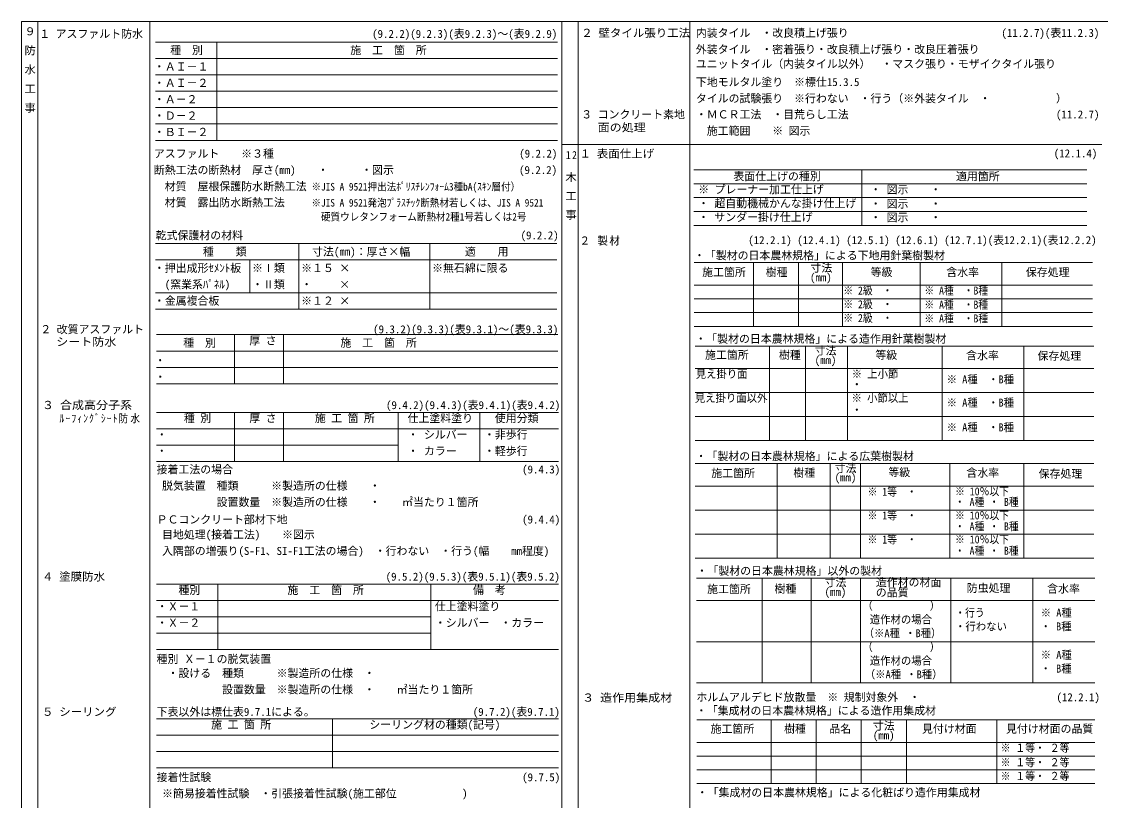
# Model space of a CAD drawing. Units: millimetres on the paper. Extents: x -395 to 397, y -284 to 286.
# Drawn here: x -394.6 to 0.9, y 0.8 to 286.2 of the extents above; entities that cross this region are included whole.
import ezdxf
from ezdxf.enums import TextEntityAlignment as Align

# ---------------------------------------------------------------- set-up
doc = ezdxf.new("R2010")
doc.units = ezdxf.units.MM
for name, color, linetype, lineweight in [('0-1', 4, 'Continuous', 9), ('0-2_文字', 7, 'Continuous', 9), ('0-F_ﾀｲﾄﾙ', 5, 'Continuous', 9)]:
    doc.layers.add(name, color=color, linetype=linetype, lineweight=lineweight)
doc.styles.add('@ＭＳ ゴシック', font='')
doc.styles.add('ＭＳ ゴシック', font='')
doc.styles.get('@ＭＳ ゴシック').set_extended_font_data('@MS Gothic')
doc.styles.get('ＭＳ ゴシック').set_extended_font_data('MS Gothic')

msp = doc.modelspace()

# ---------------------------------------------------------------- linework, layer by layer
at = {"layer": '0-1'}
for p, q in [((-388.631, -261.265), (-388.631, 286.235)), ((-347.631, -261.265), (-347.631, 286.235)), ((-190.631, 286.235), (-190.631, -261.265)), ((-149.631, 286.235), (-149.631, -261.265)), ((-345.51, 278.709), (-198.161, 278.709)), ((-323.01, 242.709), (-323.01, 278.709)), ((-345.51, 272.709), (-198.161, 272.709)), ((-345.51, 266.709), (-198.161, 266.709)), ((-345.51, 260.709), (-198.161, 260.709)), ((-345.51, 254.709), (-198.161, 254.709)), ((-345.51, 248.709), (-198.161, 248.709)), ((-345.51, 242.709), (-198.161, 242.709)), ((-196.631, 241.235), (1.369, 241.235)), ((-148.16, 231.865), (-4.141, 231.865)), ((-86.652, 231.865), (-86.652, 211.545)), ((-148.16, 226.785), (-4.141, 226.785)), ((-148.16, 221.705), (-4.141, 221.705)), ((-148.16, 216.625), (-4.141, 216.625)), ((-148.16, 211.545), (-4.141, 211.545)), ((-345.51, 204.874), (-198.402, 204.874)), ((-293.01, 180.874), (-293.01, 204.874)), ((-245.01, 180.874), (-245.01, 204.874)), ((-345.51, 198.874), (-198.402, 198.874)), ((-311.01, 186.874), (-311.01, 198.874)), ((-148.108, 197.884), (-2.061, 197.884)), ((-126.314, 197.884), (-126.314, 174.534)), ((-109.771, 197.884), (-109.771, 174.534)), ((-93.703, 197.884), (-93.703, 174.534)), ((-65.181, 197.884), (-65.181, 174.534)), ((-35.237, 197.884), (-35.237, 174.534)), ((-345.51, 186.874), (-198.402, 186.874)), ((-148.108, 189.631), (-2.061, 189.631)), ((-148.108, 184.599), (-2.061, 184.599)), ((-345.51, 180.874), (-198.402, 180.874)), ((-148.108, 179.566), (-2.061, 179.566)), ((-148.108, 174.534), (-2.061, 174.534)), ((-345.131, 171.489), (-198.023, 171.489)), ((-316.631, 153.489), (-316.631, 171.489)), ((-298.631, 153.489), (-298.631, 171.489)), ((-147.666, 167.318), (-1.619, 167.318)), ((-120.405, 167.318), (-120.405, 132.645)), ((-107.281, 167.318), (-107.281, 132.645)), ((-91.834, 167.318), (-91.834, 132.645)), ((-57.157, 167.318), (-57.157, 132.645)), ((-27.181, 167.318), (-27.181, 132.645)), ((-345.131, 165.489), (-198.023, 165.489)), ((-345.131, 159.489), (-198.023, 159.489)), ((-147.666, 159.064), (-1.619, 159.064)), ((-345.131, 153.489), (-198.023, 153.489)), ((-147.666, 150.258), (-1.619, 150.258)), ((-345.131, 143), (-197.781, 143)), ((-316.631, 125), (-316.631, 143)), ((-298.631, 125), (-298.631, 143)), ((-256.631, 125), (-256.631, 143)), ((-226.631, 125), (-226.631, 143)), ((-147.666, 141.452), (-1.619, 141.452)), ((-345.131, 137), (-197.781, 137)), ((-345.131, 131), (-256.631, 131)), ((-147.666, 132.645), (-1.619, 132.645)), ((-345.131, 125), (-197.781, 125)), ((-147.666, 124.21), (-1.619, 124.21)), ((-117.632, 124.21), (-117.632, 89.537)), ((-98.256, 124.21), (-98.256, 89.537)), ((-87.063, 124.21), (-87.063, 89.537)), ((-54.407, 124.21), (-54.407, 89.537)), ((-27.183, 124.21), (-27.183, 89.537)), ((-147.666, 115.956), (-1.619, 115.956)), ((-147.666, 107.15), (-1.619, 107.15)), ((-147.666, 98.343), (-1.619, 98.343)), ((-147.666, 89.537), (-1.619, 89.537)), ((-345.131, 80.037), (-197.781, 80.037)), ((-322.631, 56.037), (-322.631, 80.037)), ((-244.631, 56.037), (-244.631, 80.037)), ((-147.184, 82.268), (-1.137, 82.268)), ((-123.131, 82.268), (-123.131, 43.821)), ((-105.131, 82.268), (-105.131, 43.821)), ((-87.131, 82.268), (-87.131, 43.821)), ((-53.929, 82.268), (-53.929, 43.821)), ((-23.929, 82.268), (-23.929, 43.821)), ((-345.131, 74.037), (-197.781, 74.037)), ((-147.184, 74.014), (-1.137, 74.014)), ((-345.131, 68.037), (-244.631, 68.037)), ((-345.131, 62.037), (-244.631, 62.037)), ((-345.131, 56.037), (-197.781, 56.037)), ((-147.184, 58.917), (-1.137, 58.917)), ((-147.184, 43.821), (-1.137, 43.821)), ((-345.131, 30.708), (-197.781, 30.708)), ((-280.631, 12.708), (-280.631, 30.708)), ((-147.131, 30.275), (-1.137, 30.275)), ((-119.889, 30.275), (-119.889, 6.925)), ((-103.346, 30.275), (-103.346, 6.925)), ((-86.803, 30.275), (-86.803, 6.925)), ((-70.259, 30.275), (-70.259, 6.925)), ((-37.173, 30.275), (-37.173, 6.925)), ((-345.131, 24.708), (-197.781, 24.708)), ((-147.131, 22.022), (-1.137, 22.022)), ((-345.131, 18.708), (-197.781, 18.708)), ((-147.131, 16.989), (-1.137, 16.989)), ((-345.131, 12.708), (-197.781, 12.708)), ((-147.131, 11.957), (-1.137, 11.957)), ((-147.131, 6.925), (-1.137, 6.925))]:
    msp.add_line(p, q, dxfattribs=at)
at = {"layer": '0-2_文字'}
msp.add_line((-196.631, 286.235), (-196.631, -261.265), dxfattribs=at)
at = {"layer": '0-F_ﾀｲﾄﾙ', "color": 7}
for p, q in [((-394.631, -283.681), (-394.631, 286.235)), ((-394.631, 286.235), (-81.537, 286.235))]:
    msp.add_line(p, q, dxfattribs=at)
msp.add_lwpolyline([(-81.537, 286.235), (397.369, 286.235), (397.369, -283.681)], dxfattribs=at)

# ---------------------------------------------------------------- texts
at = {"layer": '0-1', "color": 7, "style": 'ＭＳ ゴシック'}
for s, p in [('１ アスファルト防水', (-388.138, 279.389)), ('\u3000\u3000\u3000\u3000\u3000\u3000\u3000\u3000\u3000\u3000\u3000\u3000\u3000\u3000\u3000\u3000\u3000\u3000\u3000\u3000(9.2.2)(9.2.3)(表9.2.3)～(表9.2.9)', (-346.138, 279.389)), ('   種\u3000別', (-346.138, 273.389)), ('\u3000\u3000\u3000\u3000\u3000\u3000\u3000\u3000\u3000\u3000\u3000\u3000施\u3000工\u3000箇\u3000所', (-322.138, 273.389)), ('・ＡＩ－１', (-346.138, 267.389)), ('・ＡＩ－２', (-346.138, 261.389)), ('・Ａ－２', (-346.138, 255.389)), ('・Ｄ－２', (-346.138, 249.389)), ('・ＢＩ－２', (-346.138, 243.389)), ('アスファルト\u3000\u3000※３種\u3000\u3000\u3000\u3000\u3000\u3000\u3000\u3000\u3000\u3000\u3000\u3000\u3000                 \u3000(9.2.2)', (-346.138, 235.485)), ('断熱工法の断熱材\u3000厚さ(mm)\u3000\u3000・    \u3000・図示                       (9.2.2)', (-346.138, 229.485)), ('\u3000材質\u3000屋根保護防水断熱工法', (-346.138, 223.485)), ('\u3000材質\u3000露出防水断熱工法', (-346.138, 217.593)), ('乾式保護材の材料                                                   (9.2.2)', (-345.467, 205.54)), ('\u3000\u3000\u3000\u3000 種\u3000\u3000類', (-346.138, 199.554)), ('\u3000寸法(㎜)：厚さ×幅', (-292.138, 199.554)), ('\u3000\u3000\u3000適\u3000\u3000用', (-244.138, 199.554)), ('・押出成形ｾﾒﾝﾄ板', (-346.138, 193.554)), ('※Ⅰ類', (-310.138, 193.554)), ('※無石綿に限る', (-244.138, 193.554)), ('※１５ ×', (-292.138, 193.554)), ('\u3000(窯業系ﾊﾟﾈﾙ)', (-346.138, 187.554)), ('・Ⅱ類', (-310.138, 187.554)), ('・     ×', (-292.138, 187.554)), ('・金属複合板', (-346.138, 181.554)), ('※１２ ×', (-292.138, 181.554))]:
    msp.add_text(s, height=2.933, dxfattribs=at).set_placement(p, align=Align.BOTTOM_LEFT)
at = {"layer": '0-1', "color": 7, "style": 'ＭＳ ゴシック', "width": 0.9}
for s, p in [(' ※JIS A 9521押出法ﾎﾟﾘｽﾁﾚﾝﾌｫｰﾑ3種bA(ｽｷﾝ層付）', (-290.086, 223.479)), (' ※JIS A 9521発泡ﾌﾟﾗｽﾁｯｸ断熱材若しくは、JIS A 9521', (-290.086, 217.593)), (' \u3000硬質ウレタンフォーム断熱材2種1号若しくは2号', (-290.086, 212.458))]:
    msp.add_text(s, height=2.786, dxfattribs=at).set_placement(p, align=Align.BOTTOM_LEFT)
at = {"layer": '0-2_文字', "style": 'ＭＳ ゴシック'}
for s, width, p in [('２ 壁タイル張り工法', 1.05, (-189.456, 279.726)), (' \u3000面の処理', 1.1, (-190.036, 245.069)), ('１ 表面仕上げ', 1.05, (-190.055, 235.472)), ('※ 2級\u3000・\u3000', 0.9, (-93.404, 185.304)), ('※ A種\u3000・B種\u3000', 0.9, (-63.691, 185.304)), ('※ 2級\u3000・\u3000', 0.9, (-93.404, 180.272)), ('※ A種\u3000・B種\u3000', 0.9, (-63.691, 180.127)), ('※ 2級\u3000・\u3000', 0.9, (-93.404, 175.239)), ('※ A種\u3000・B種\u3000', 0.9, (-63.691, 175.062)), ('\u3000 シート防水', 1.1, (-388.504, 166.516)), ('・', 0.95, (-345.735, 159.704)), ('見え掛り面', 0.95, (-147.499, 154.74)), ('※ 上小節', 0.95, (-90.323, 154.74)), ('・', 0.95, (-345.69, 153.647)), ('※ A種\u3000・B種\u3000', 0.95, (-55.518, 152.732)), ('３ 合成高分子系', 1.1, (-387.131, 143.321)), ('見え掛り面以外', 0.95, (-147.833, 145.933)), ('※ 小節以上', 0.95, (-90.373, 145.933)), ('※ A種\u3000・B種\u3000', 0.95, (-55.518, 144.225)), ('※ A種\u3000・B種\u3000', 0.95, (-55.518, 135.165)), ('・', 0.95, (-345.131, 132.5)), ('・', 0.95, (-345.131, 126.5)), ('※ 1等\u3000・\u3000', 0.9, (-84.505, 111.566)), ('※ 10％以下', 0.9, (-52.438, 111.698)), ('・ A種 ・ B種', 0.9, (-52.5, 107.832)), ('※ 1等\u3000・\u3000', 0.9, (-84.505, 102.866)), ('※ 10％以下', 0.9, (-52.438, 102.892)), ('・ A種 ・ B種', 0.9, (-52.5, 98.854)), ('※ 1等\u3000・\u3000', 0.9, (-84.505, 94.059)), ('※ 10％以下', 0.9, (-52.438, 94.086)), ('・ A種 ・ B種', 0.9, (-52.5, 89.925)), ('４ 塗膜防水', 1.05, (-387.131, 80.448)), ('（\u3000\u3000\u3000\u3000   ） ', 0.95, (-86.394, 69.778)), ('・行う', 0.9, (-52.357, 67.215)), ('※ A種', 0.95, (-21.04, 67.215)), (' 造作材の場合 ', 0.95, (-85.586, 64.746)), ('（※A種 ・B種） ', 0.95, (-85.939, 59.713)), ('・行わない', 0.95, (-52.423, 62.183)), ('・ B種', 0.95, (-21.106, 62.183)), ('（\u3000\u3000\u3000\u3000   ） ', 0.95, (-86.394, 54.681)), ('※ A種', 0.95, (-21.04, 51.777)), (' 造作材の場合 ', 0.95, (-85.586, 49.649)), ('（※A種 ・B種） ', 0.95, (-85.507, 44.617)), ('・ B種', 0.95, (-21.106, 46.745)), ('３ 造作用集成材', 1.1, (-189.131, 36.073)), ('５ シーリング', 1.05, (-387.131, 30.897)), ('※ １等・ ２等', 0.9, (-35.708, 17.686)), ('※ １等・ ２等', 0.9, (-35.708, 12.381)), ('※ １等・ ２等', 0.9, (-35.708, 7.331))]:
    msp.add_text(s, height=2.933, dxfattribs=dict(at, width=width)).set_placement(p, align=Align.BOTTOM_LEFT)
for s, p in [('内装タイル\u3000・改良積上げ張り  \u3000\u3000\u3000\u3000\u3000  \u3000\u3000\u3000\u3000\u3000\u3000\u3000(11.2.7)(表11.2.3)', (-147.456, 279.726)), ('外装タイル\u3000・密着張り・改良積上げ張り・改良圧着張り', (-147.456, 273.726)), ('ユニットタイル（内装タイル以外）\u3000・マスク張り・モザイクタイル張り', (-147.456, 268.378)), ('下地モルタル塗り\u3000※標仕15.3.5', (-147.456, 261.726)), ('タイルの試験張り\u3000※行わない\u3000・行う（※外装タイル\u3000・\u3000\u3000\u3000\u3000\u3000\u3000）', (-147.456, 255.726)), ('３ コンクリート素地', (-189.456, 249.854)), ('・ＭＣＲ工法\u3000・目荒らし工法\u3000\u3000\u3000\u3000\u3000\u3000\u3000\u3000\u3000\u3000\u3000\u3000\u3000\u3000\u3000\u3000\u3000    (11.2.7)', (-147.456, 249.854)), ('\u3000施工範囲\u3000\u3000※ 図示', (-147.456, 243.854)), ('\u3000\u3000\u3000\u3000\u3000\u3000\u3000\u3000\u3000\u3000(12.1.4)', (-56.256, 235.594)), ('表面仕上げの種別', (-133.675, 227.177)), ('適用箇所', (-52.093, 227.177)), (' ※ プレーナー加工仕上げ', (-148.575, 222.334)), (' ・ 図示\u3000\u3000・\u3000', (-85.519, 222.334)), (' ・ 超自動機械かんな掛け仕上げ', (-148.628, 217.265)), (' ・ 図示\u3000\u3000・\u3000', (-85.519, 217.115)), (' ・ サンダー掛け仕上げ', (-148.652, 212.174)), (' ・ 図示\u3000\u3000・\u3000', (-85.519, 212.113)), ('(12.2.1) (12.4.1) (12.5.1) (12.6.1) (12.7.1)(表12.2.1)(表12.2.2)', (-128.255, 203.78)), ('・「製材の日本農林規格」による下地用針葉樹製材', (-148.142, 198.187)), (' 寸法', (-107.439, 193.632)), ('施工箇所', (-145.134, 192.038)), ('樹種', (-121.862, 192.038)), ('(mm)', (-105.618, 190.132)), ('等級', (-83.376, 192.038)), ('含水率', (-55.645, 192.038)), ('保存処理', (-26.472, 192.045)), ('２ 改質アスファルト', (-387.759, 171.102)), ('\u3000\u3000\u3000\u3000\u3000\u3000\u3000\u3000\u3000\u3000\u3000\u3000\u3000\u3000\u3000\u3000\u3000  \u3000\u3000\u3000\u3000\u3000\u3000\u3000 (9.3.2)(9.3.3)(表9.3.1)～(表9.3.3)', (-367.759, 171.102)), ('\u3000 種\u3000別', (-341.378, 166.169)), ('\u3000厚 さ', (-315.131, 166.989)), ('\u3000\u3000\u3000\u3000\u3000\u3000\u3000\u3000\u3000\u3000\u3000施\u3000工\u3000箇\u3000所', (-321.759, 166.169)), ('・「製材の日本農林規格」による造作用針葉樹製材', (-147.645, 167.62)), ('寸法', (-103.885, 163.3)), ('施工箇所', (-144.072, 161.707)), ('樹種', (-117.004, 161.707)), ('(mm)', (-103.909, 159.801)), ('等級', (-81.648, 161.707)), ('含水率', (-48.386, 161.507)), ('保存処理', (-22.19, 161.365)), ('・\u3000', (-90.448, 150.9)), ('\u3000\u3000\u3000\u3000\u3000\u3000\u3000\u3000\u3000\u3000\u3000\u3000\u3000\u3000\u3000\u3000\u3000\u3000\u3000\u3000\u3000\u3000      (9.4.2)(9.4.3)(表9.4.1)(表9.4.2)', (-361.023, 143.321)), ('\u3000\u3000 種 別', (-345.131, 138.5)), ('\u3000厚 さ', (-315.131, 138.5)), ('\u3000\u3000 施 工 箇 所', (-297.131, 138.5)), (' 仕上塗料塗り', (-255.131, 138.5)), ('  使用分類', (-225.131, 138.5)), ('・\u3000', (-90.448, 141.541)), (' ・ シルバー', (-255.131, 132.5)), ('・非歩行', (-225.131, 132.5)), (' ・ カラー', (-255.131, 126.5)), ('・軽歩行', (-225.131, 126.5)), ('・「製材の日本農林規格」による広葉樹製材', (-147.548, 124.592)), ('接着工法の場合\u3000\u3000\u3000\u3000\u3000\u3000\u3000\u3000\u3000\u3000\u3000 \u3000\u3000\u3000\u3000\u3000\u3000      \u3000\u3000\u3000\u3000\u3000\u3000(9.4.3)', (-345.131, 119.737)), ('施工箇所', (-141.791, 118.358)), ('樹種', (-111.717, 118.502)), ('寸法', (-96.569, 120.192)), ('等級', (-76.877, 118.72)), ('含水率', (-48.283, 118.502)), ('(mm)', (-96.592, 116.814)), ('保存処理', (-21.799, 118.165)), (' 脱気装置\u3000種類\u3000\u3000\u3000※製造所の仕様\u3000\u3000・\u3000', (-345.131, 113.76)), (' \u3000\u3000\u3000\u3000\u3000設置数量\u3000※製造所の仕様\u3000\u3000・    ㎡当たり１箇所', (-345.131, 107.778)), ('ＰＣコンクリート部材下地\u3000\u3000\u3000\u3000\u3000\u3000 \u3000\u3000\u3000\u3000\u3000\u3000      \u3000\u3000\u3000\u3000\u3000\u3000(9.4.4)', (-345.131, 101.384)), (' 目地処理(接着工法)\u3000\u3000※図示', (-345.131, 95.872)), (' 入隅部の増張り(S-F1、SI-F1工法の場合)\u3000・行わない\u3000・行う(幅\u3000\u3000mm程度)', (-345.131, 89.862)), ('\u3000 \u3000\u3000\u3000\u3000\u3000\u3000\u3000\u3000\u3000\u3000\u3000\u3000\u3000\u3000       \u3000\u3000(9.5.2)(9.5.3)(表9.5.1)(表9.5.2)', (-345.131, 80.448)), ('・「製材の日本農林規格」以外の製材', (-147.218, 82.57)), ('\u3000\u3000種別', (-345.131, 75.537)), ('\u3000\u3000     \u3000 施\u3000工\u3000箇\u3000所', (-321.131, 75.537)), ('       備\u3000考', (-243.131, 75.537)), ('施工箇所', (-143.32, 75.877)), ('樹種', (-118.626, 76.02)), ('寸法', (-100.25, 78.372)), ('造作材の材面', (-81.472, 78.372)), ('防虫処理', (-48.146, 76.259)), ('含水率', (-18.69, 76.02)), ('(mm)', (-100.273, 74.872)), ('の品質', (-81.483, 74.653)), ('・Ｘ－１', (-345.131, 69.537)), ('仕上塗料塗り', (-243.131, 69.537)), ('・Ｘ－２', (-345.131, 63.537)), ('・シルバー\u3000・カラー', (-243.131, 63.537)), ('種別 Ｘ－１の脱気装置', (-345.131, 50.24)), ('\u3000・設ける', (-345.131, 45.072)), ('種類\u3000\u3000\u3000※製造所の仕様\u3000・\u3000', (-321.131, 45.072)), ('設置数量\u3000※製造所の仕様\u3000・    ㎡当たり１箇所', (-321.131, 39.072)), ('ホルムアルデヒド放散量  ※ 規制対象外\u3000・ \u3000\u3000\u3000\u3000\u3000\u3000\u3000\u3000\u3000\u3000\u3000\u3000(12.2.1)', (-147.267, 36.255)), ('・「集成材の日本農林規格」による造作用集成材', (-147.432, 31.339)), ('下表以外は標仕表9.7.1による。\u3000                \u3000\u3000\u3000\u3000\u3000 (9.7.2)(表9.7.1)', (-345.131, 30.897)), ('\u3000\u3000\u3000\u3000\u3000施 工 箇 所', (-345.131, 26.208)), ('\u3000\u3000\u3000シーリング材の種類(記号)', (-279.131, 26.208)), ('施工箇所', (-142.051, 24.672)), ('樹種', (-115.123, 24.672)), ('品名', (-98.511, 24.672)), ('寸法', (-82.562, 25.781)), ('見付け材面', (-64.547, 24.673)), ('見付け材面の品質', (-33.758, 24.672)), ('(mm)', (-82.576, 22.281)), ('接着性試験\u3000 \u3000\u3000\u3000\u3000\u3000\u3000\u3000\u3000\u3000\u3000\u3000\u3000\u3000\u3000\u3000\u3000\u3000\u3000\u3000      \u3000\u3000\u3000\u3000\u3000(9.7.5)', (-345.131, 6.912)), (' ※簡易接着性試験\u3000・引張接着性試験(施工部位\u3000\u3000\u3000\u3000\u3000\u3000)', (-345.131, 0.974)), ('・「集成材の日本農林規格」による化粧ばり造作用集成材', (-147.13, 1.339))]:
    msp.add_text(s, height=2.933, dxfattribs=at).set_placement(p, align=Align.BOTTOM_LEFT)
at = {"layer": '0-2_文字', "char_height": 2.933, "attachment_point": 7, "rotation": 270, "style": '@ＭＳ ゴシック'}
for s, insert in [('\\T1.17;９\\~防\\~水\\~工\\~事', (-393.43, 284.737)), ('\\T1.15;\u3000木\\~工\\~事', (-195.131, 235.863))]:
    msp.add_mtext(s, dxfattribs=dict(at, insert=insert))
at = {"layer": '0-2_文字', "char_height": 2.933, "attachment_point": 7, "style": 'ＭＳ ゴシック'}
for s, insert in [('\\T1.28;\\W0.9;12', (-195.131, 235.863)), ('\\T1.15;\\W0.95;２\\~製材', (-190.055, 204.138)), ('\\T1.24;\\W0.85;\\~\u3000ﾙｰﾌｨﾝｸﾞｼｰﾄ防水', (-387.131, 138.985))]:
    msp.add_mtext(s, dxfattribs=dict(at, insert=insert))

doc.saveas('drawing.dxf')
